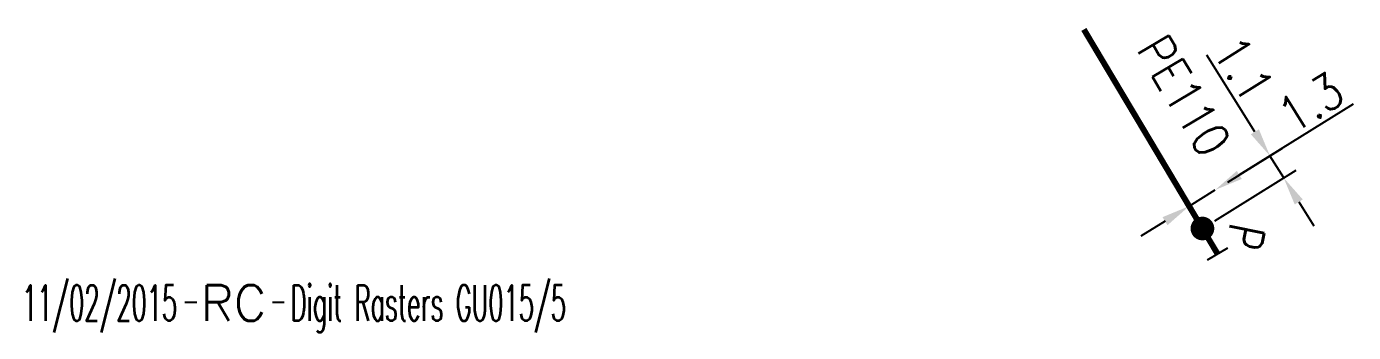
# Model space of a CAD drawing. Header units: millimetres. Extents: x 147000 to 147997, y 130417 to 131006.
# Drawn here: x 147941 to 147997, y 130987.2 to 131000.1 of the extents above; entities that cross this region are included whole.
import ezdxf
from ezdxf.enums import TextEntityAlignment as Align

# ---------------------------------------------------------------- set-up
doc = ezdxf.new("R2010")
doc.units = ezdxf.units.MM
doc.header["$PDMODE"] = 34
doc.linetypes.add('L_100_PE', pattern=[14, 10, -1.5, 1, -1.5])
doc.layers.get('0').update_dxf_attribs({"linetype": 'CONTINUOUS'})
doc.layers.get('Defpoints').update_dxf_attribs({"linetype": 'CONTINUOUS'})
for name, color, linetype in [('L_140', 3, 'CONTINUOUS'), ('L_300', 7, 'CONTINUOUS'), ('L_340', 7, 'CONTINUOUS')]:
    doc.layers.add(name, color=color, linetype=linetype)
doc.styles.add('G_ROMANS', font='ROMANS.SHX', dxfattribs={"width": 0.75})
doc.styles.get("Standard").update_dxf_attribs({"font": 'romans.shx', "width": 0.85})
doc.dimstyles.get("Standard").update_dxf_attribs({"dimtxt": 1.5, "dimasz": 1.2, "dimexe": 0.625, "dimexo": 0.625, "dimgap": 0.25, "dimtad": 1, "dimdec": 1, "dimzin": 0, "dimdsep": 46, "dimtxsty": 'Standard', "dimcen": -0.5, "dimadec": 0, "dimazin": 0, "dimtfac": 1, "dimtdec": 1, "dimtmove": 0, "dimatfit": 3, "dimfxl": 0, "dimtolj": 1, "dimtzin": 0, "dimarcsym": 0})

# ---------------------------------------------------------------- blocks, each defined once
blk = doc.blocks.new('L_340_07')
at = {"color": 0, "linetype": 'Continuous', "const_width": 0.25, "flags": 128}
blk.add_lwpolyline([(0, 0), (1.25, 0)], dxfattribs=at)
at = {"color": 0, "linetype": 'Continuous', "flags": 128}
blk.add_lwpolyline([(1.25, -0.5), (1.25, 0.5)], dxfattribs=at)
at = {"color": 0, "linetype": 'Continuous', "width": 0.75, "flags": 3}
for tag, p in [('DEF_LEG', (0.723, -3.465)), ('DEF_COUP', (0.723, -5.965)), ('DEF_TYPE', (0.723, -8.465))]:
    blk.add_attdef(tag, text='', height=1.2, dxfattribs=at).set_placement(p, align=Align.MIDDLE)
blk = doc.blocks.new('L_300_12')
at = {"color": 0, "linetype": 'Continuous', "const_width": 0.497, "flags": 128}
blk.add_lwpolyline([(-0.252, 0, 1), (0.252, 0, 1)], format="xyb", close=True, dxfattribs=at)
at = {"color": 0, "linetype": 'Continuous', "style": 'G_ROMANS', "width": 0.75}
blk.add_text('P', height=1.5, dxfattribs=at).set_placement((0, 1.85), align=Align.MIDDLE)
at = {"color": 0, "linetype": 'Continuous', "width": 0.75, "flags": 3}
for tag, p in [('DEF_LEG', (0, -5)), ('DEF_COUP', (0, -7.5)), ('DEF_TYPE', (0, -10))]:
    blk.add_attdef(tag, text='', height=1.2, dxfattribs=at).set_placement(p, align=Align.MIDDLE)
blk = doc.blocks.new('*D104')
at = {"layer": 'Defpoints', "color": 0, "linetype": 'Continuous', "transparency": 16777216}
for p in [(147991.192, 130993.205), (147991.192, 130993.205), (147990.089, 130992.517)]:
    blk.add_point(p, dxfattribs=at)
at = {"layer": 'L_140', "color": 0, "linetype": 'Continuous', "lineweight": -2, "transparency": 16777216}
for p, q in [((147992.21, 130993.84), (147997.032, 130996.848)), ((147990.089, 130992.517), (147991.192, 130993.205)), ((147989.07, 130991.882), (147988.052, 130991.247))]:
    blk.add_line(p, q, dxfattribs=at)
at = {"layer": 'L_140', "color": 0, "linetype": 'Continuous', "transparency": 16777216}
for points in [[(147992.104, 130994.01), (147992.316, 130993.67), (147991.192, 130993.205)], [(147988.965, 130992.052), (147989.176, 130991.712), (147990.089, 130992.517)]]:
    blk.add_solid(points, dxfattribs=at)
at = {"layer": 'L_140', "color": 0, "linetype": 'Continuous', "transparency": 16777216, "insert": (147995.235, 130996.906), "char_height": 1.5, "attachment_point": 5, "rotation": 31.9557}
blk.add_mtext('\\A1;1.3', dxfattribs=at)
blk = doc.blocks.new('*D105')
at = {"layer": 'Defpoints', "color": 0, "linetype": 'Continuous', "transparency": 16777216}
for p in [(147993.503, 130994.647), (147991.192, 130993.205), (147990.651, 130991.571)]:
    blk.add_point(p, dxfattribs=at)
at = {"layer": 'L_300', "color": 0, "linetype": 'Continuous', "lineweight": -2, "transparency": 16777216}
for p, q in [((147992.868, 130995.665), (147990.843, 130998.91)), ((147991.722, 130993.536), (147994.033, 130994.978)), ((147994.085, 130993.713), (147993.503, 130994.647)), ((147991.181, 130991.902), (147994.615, 130994.044)), ((147994.72, 130992.695), (147995.355, 130991.677))]:
    blk.add_line(p, q, dxfattribs=at)
at = {"layer": 'L_300', "color": 0, "linetype": 'Continuous', "transparency": 16777216}
for points in [[(147993.037, 130995.771), (147992.698, 130995.559), (147993.503, 130994.647)], [(147994.89, 130992.801), (147994.55, 130992.589), (147994.085, 130993.713)]]:
    blk.add_solid(points, dxfattribs=at)
at = {"layer": 'L_300', "color": 0, "linetype": 'Continuous', "transparency": 16777216, "insert": (147992.386, 130998.326), "char_height": 1.5, "attachment_point": 5, "rotation": 301.9557}
blk.add_mtext('\\A1;1.1', dxfattribs=at)
blk = doc.blocks.new('GIS_MODF')
at = {"color": 0, "linetype": 'Continuous', "flags": 128}
for points in [[(-2.176, -0.014), (-1.676, -0.014)], [(1.519, -0.014), (2.019, -0.014)]]:
    blk.add_lwpolyline(points, dxfattribs=at)
at = {"color": 0, "linetype": 'Continuous', "width": 0.5}
blk.add_attdef('DATE', text='', height=1.5, dxfattribs=at).set_placement((-2.502, -0.798), align=Align.RIGHT)
at = {"color": 0, "linetype": 'Continuous', "width": 1.771291}
blk.add_attdef('USER', text='', height=1.5, dxfattribs=at).set_placement((-1.507, -0.798), (1.276, -0.798), align=Align.FIT)
at = {"color": 0, "linetype": 'Continuous', "width": 0.5}
blk.add_attdef('DESC', (2.289, -0.798), '', height=1.5, dxfattribs=at)

msp = doc.modelspace()

# ---------------------------------------------------------------- linework, layer by layer
at = {"layer": 'L_140', "linetype": 'L_100_PE'}
msp.add_lwpolyline([(147985.641, 131000, 0.25, 0.25, 0), (147990.089, 130992.517, 0.25, 0.25, 0), (147990.651, 130991.571, 0, 0, 0)], format="xyseb", dxfattribs=at)

# ---------------------------------------------------------------- block references
at = {"layer": 'L_140'}
ref = msp.add_blockref('GIS_MODF', (147949.834, 130988.465), dxfattribs=at)
ref.add_attrib('DATE', '11/02/2015', dxfattribs={"layer": '0', "color": 0, "linetype": 'Continuous', "height": 1.5, "width": 0.5}).set_placement((147947.332, 130987.667), align=Align.RIGHT)
ref.add_attrib('USER', 'RC', dxfattribs={"layer": '0', "color": 0, "linetype": 'Continuous', "height": 1.5, "width": 0.99919}).set_placement((147948.327, 130987.667), (147951.11, 130987.667), align=Align.FIT)
ref.add_attrib('DESC', 'Digit Rasters GU015/5', (147952.123, 130987.667), dxfattribs={"layer": '0', "color": 0, "linetype": 'Continuous', "height": 1.5, "width": 0.5})
at = {"layer": 'L_300', "rotation": 258.7563436511173}
msp.add_blockref('L_300_12', (147990.651, 130991.571), dxfattribs=at)
at = {"layer": 'L_340', "rotation": 300.7274364335777}
msp.add_blockref('L_340_07', (147990.651, 130991.571), dxfattribs=at)

# ---------------------------------------------------------------- texts
at = {"layer": 'L_140', "linetype": 'Continuous', "width": 0.85}
msp.add_text('PE110', height=1.5, rotation=300.7274, dxfattribs=at).set_placement((147987.837, 130999.164))

# ---------------------------------------------------------------- dimensions: what is measured, and where the dimension line sits
at = {"layer": 'L_140', "linetype": 'Continuous'}
dim = msp.add_linear_dim(base=(147991.192, 130993.205), p1=(147990.089, 130992.517), p2=(147991.192, 130993.205), angle=211.9557, dimstyle='Standard', dxfattribs=at)
dim.commit()
dim.dimension.update_dxf_attribs({"geometry": '*D104', "text_midpoint": (147995.764, 130996.057), "dimtype": 160})
at = {"layer": 'L_300', "linetype": 'Continuous'}
dim = msp.add_linear_dim(base=(147993.503, 130994.647), p1=(147990.651, 130991.571), p2=(147991.192, 130993.205), angle=301.9557, dimstyle='Standard', dxfattribs=at)
dim.commit()
dim.dimension.update_dxf_attribs({"geometry": '*D105', "text_midpoint": (147991.538, 130997.797), "dimtype": 160})

doc.saveas('drawing.dxf')
